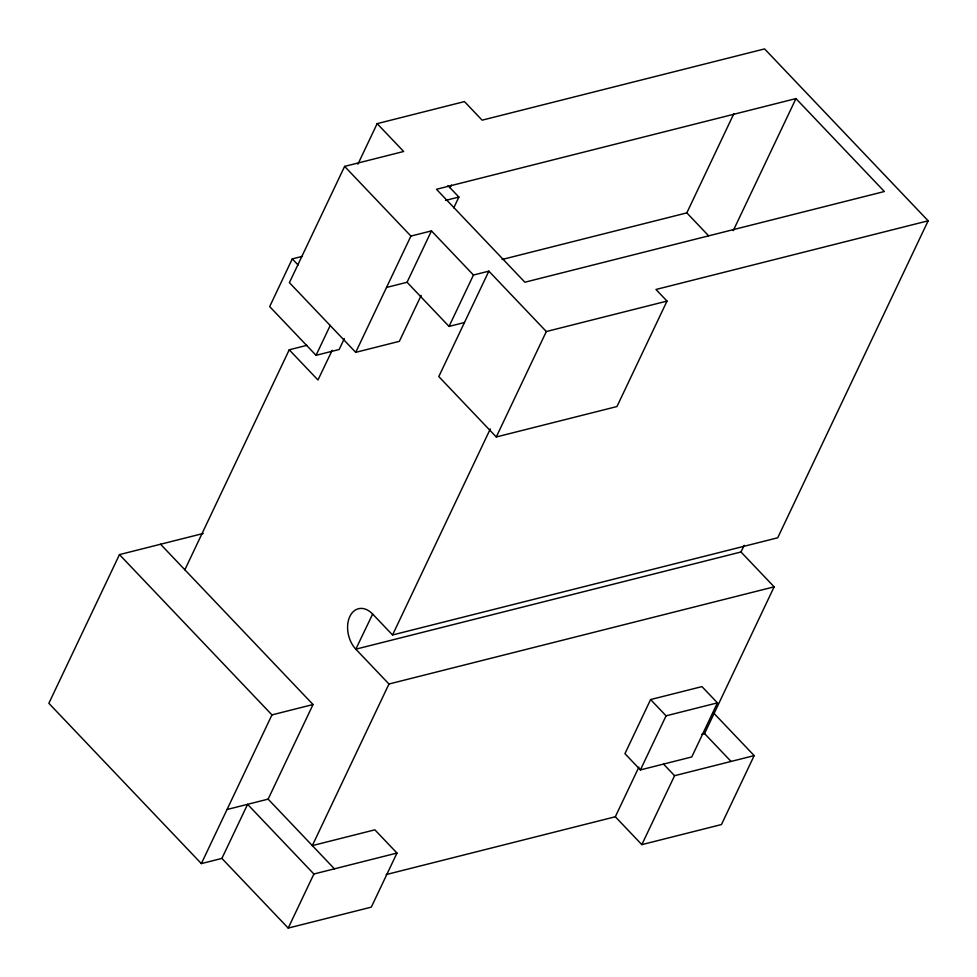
<?xml version="1.0" encoding="UTF-8"?>
<svg xmlns="http://www.w3.org/2000/svg" width="977" height="977" viewBox="0 0 977 977"><rect width="100%" height="100%" fill="white"/><g stroke="black" fill="none" stroke-linecap="round" stroke-linejoin="round"><path stroke-width="1.47" d="M302.418 256.34L292.257 258.893L269.689 306.607L316.047 355.323L339.166 349.485L344.331 338.592M184.861 569.786L289.229 349.803L306.937 345.333M453.755 207.881L458.885 197.061L450.055 187.792L451.337 185.08M372.652 614.069L355.811 649.18L740.981 551.993L774.138 586.835L388.968 684.01L355.811 649.18A23.607 16.108 75.8 0 1 349.864 616.414A23.607 16.108 75.8 0 1 372.652 614.069L392.546 634.965L490.307 428.915M388.968 684.01L312.322 845.606L374.875 829.827L396.98 853.055L371.309 907.132L288.215 928.089L221.889 858.417L201.347 863.595L48.85 703.306L119.463 554.606L203.253 533.466M502.08 259.491L686.819 212.876L733.874 113.674M650.597 699.569L624.938 753.658L640.411 769.913L691.765 756.955L717.436 702.866L701.95 686.611L650.597 699.569L666.07 715.823L717.436 702.866M640.411 769.913L666.07 715.823M701.718 734.289L704.551 733.568L774.138 586.835M357.9 164.197L377.159 123.639L403.672 151.484L344.612 166.395L289.4 282.646L355.713 352.343L399.361 341.327L421.185 295.372M316.047 355.323L330.275 325.365M355.713 352.343L410.914 236.08L431.455 230.902L473.454 275.038L488.854 271.154L546.326 331.533L667.01 301.087L655.97 289.473L928.15 220.802L764.588 48.911L482.125 120.171L464.441 101.596L377.159 123.639M386.526 287.458L407.067 282.268L431.455 230.902M407.067 282.268L449.054 326.416L473.454 275.038M201.347 863.595L271.96 714.895L313.043 704.527L160.546 544.238M488.854 271.154L438.795 376.572L496.267 436.975L616.963 406.542L667.01 301.087M221.889 858.417L247.584 804.327L313.886 874.012L396.98 853.055M227.043 809.506L268.125 799.137L313.043 704.527M496.267 436.975L546.326 331.533M288.215 928.089L313.886 874.012M733.238 230.682L795.962 98.592L884.368 191.516L524.881 282.219L436.475 189.294L795.962 98.592M386.159 874.574L615.315 816.76L638.873 767.128M928.15 220.802L777.716 537.79L392.546 634.965M615.315 816.76L641.84 844.629L674.57 775.701L754.183 755.612L713.308 712.66M754.183 755.612L721.453 824.551L641.84 844.629M332.18 350.316L317.965 379.992L289.229 349.803M740.981 551.993L744.218 545.3M445.561 200.419L458.885 197.061M449.054 326.416L464.466 322.52M686.819 212.876L708.569 235.738M447.979 185.606L450.055 187.792M344.612 166.395L410.914 236.08M292.257 258.893L298.156 265.085M704.551 733.568L731.065 761.449M119.463 554.606L271.96 714.895M268.125 799.137L334.427 868.834M663.517 764.087L674.57 775.701"/></g></svg>
